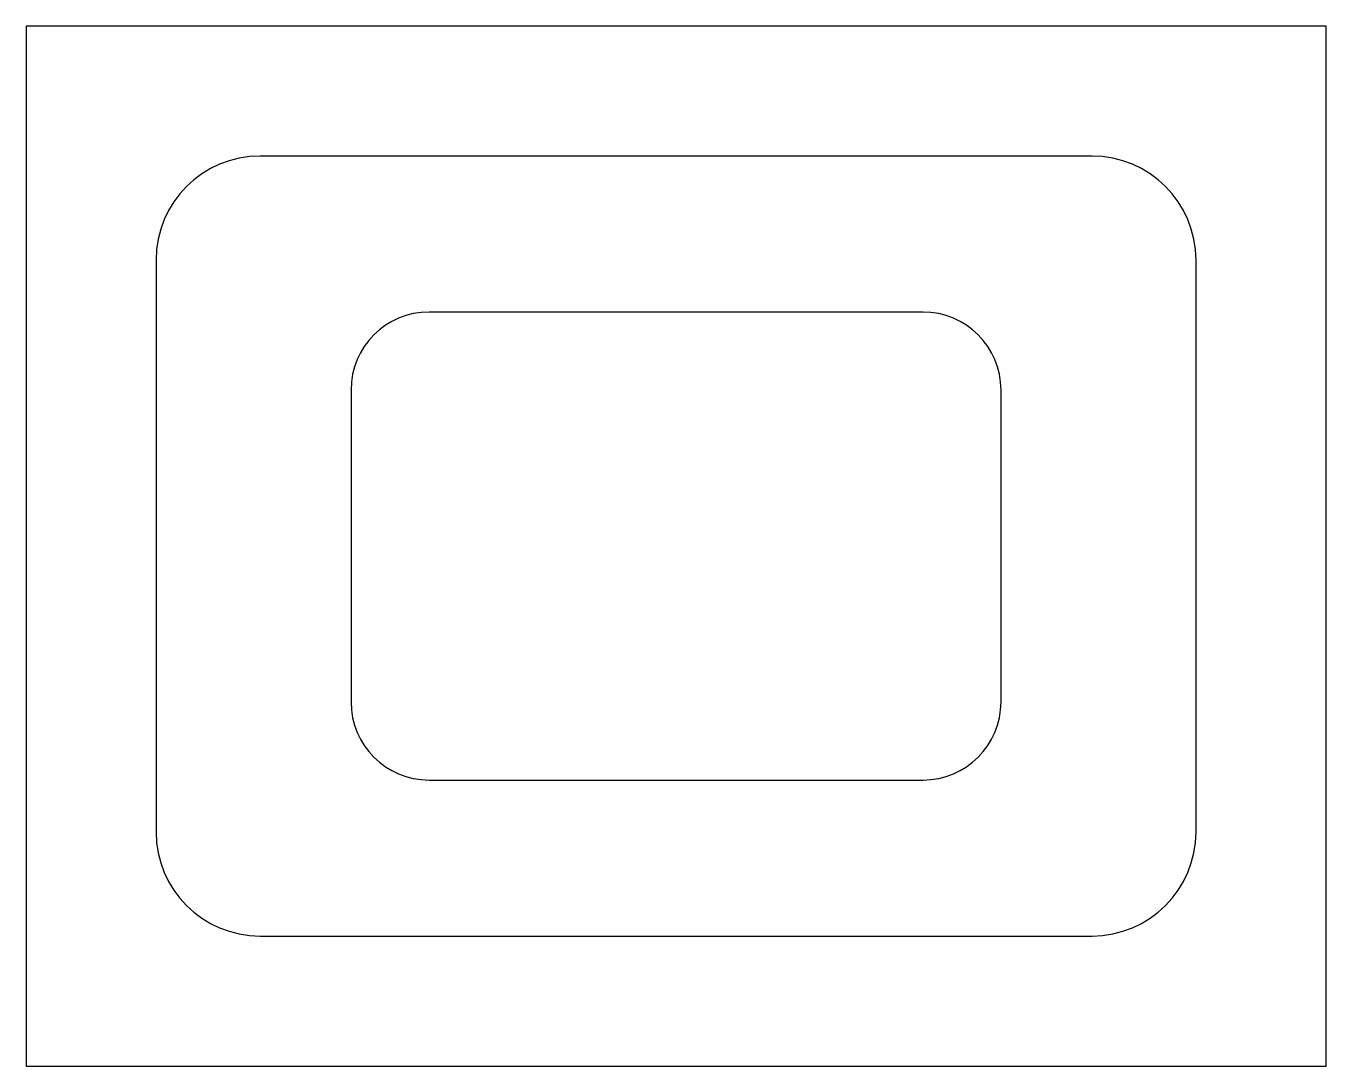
# Model space of a CAD drawing. Header units: millimetres. Extents: x -50 to 50, y -40 to 40.
import ezdxf

# ---------------------------------------------------------------- set-up
doc = ezdxf.new("R2010")
doc.units = ezdxf.units.MM
for name, color, linetype in [('A_UPPER_POCKET_Z-6', 2, 'CONTINUOUS'), ('B_LOWER_POCKET_Z-14', 3, 'CONTINUOUS'), ('BLANK', 1, 'CONTINUOUS')]:
    doc.layers.add(name, color=color, linetype=linetype)

msp = doc.modelspace()

# ---------------------------------------------------------------- linework, layer by layer
at = {"layer": 'A_UPPER_POCKET_Z-6'}
for p, q in [((32, 30), (-32, 30)), ((-40, 22), (-40, -22)), ((40, -22), (40, 22)), ((-32, -30), (32, -30))]:
    msp.add_line(p, q, dxfattribs=at)
for centre, start, end in [((-32, 22), 90, 180), ((32, 22), 0, 90), ((-32, -22), 180, 270), ((32, -22), 270, 0)]:
    msp.add_arc(centre, 8, start, end, dxfattribs=at)
at = {"layer": 'B_LOWER_POCKET_Z-14'}
for p, q in [((19, 18), (-19, 18)), ((-25, 12), (-25, -12)), ((25, -12), (25, 12)), ((-19, -18), (19, -18))]:
    msp.add_line(p, q, dxfattribs=at)
for centre, start, end in [((-19, 12), 90, 180), ((19, 12), 0, 90), ((-19, -12), 180, 270), ((19, -12), 270, 0)]:
    msp.add_arc(centre, 6, start, end, dxfattribs=at)
at = {"layer": 'BLANK'}
for p, q in [((50, 40), (-50, 40)), ((-50, 40), (-50, -40)), ((50, -40), (50, 40)), ((-50, -40), (50, -40))]:
    msp.add_line(p, q, dxfattribs=at)

doc.saveas('drawing.dxf')
